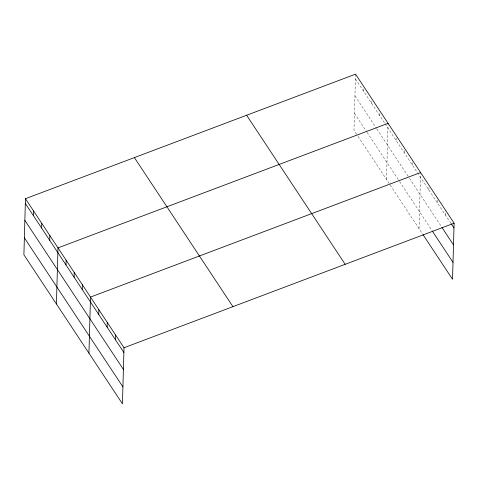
<?xml version="1.0" encoding="UTF-8"?>
<svg xmlns="http://www.w3.org/2000/svg" width="478" height="478" viewBox="0 0 478 478"><rect width="100%" height="100%" fill="white"/><g stroke="black" fill="none" stroke-linecap="round" stroke-linejoin="round"><path stroke-width="0.36" stroke-dasharray="2.39 1.79" d="M355.554 74.15L353.989 130.249L357.646 135.782M363.549 91.196L363.662 87.127M371.681 103.493L371.794 99.424M379.813 115.79L379.926 111.721M386.505 179.435L388.076 123.342M396.071 140.389L396.184 136.32M404.203 152.685L404.316 148.616M412.329 164.982L412.466 160.232M419.027 228.627L420.574 173.209M428.838 189.951L428.951 185.882M437.215 202.618L437.346 197.874M445.592 215.291L445.723 210.541M355.423 78.9L384.688 123.169M385.095 123.784L450.778 223.13M354.945 95.845L376.491 128.433M376.897 129.048L409.013 177.625M409.419 178.24L441.529 226.805M354.461 113.304L366.656 131.749M367.062 132.364L399.178 180.941M399.584 181.556L431.867 230.384M358.052 136.397L389.761 184.359M390.168 184.974L422.618 234.059"/><path stroke-width="0.72" d="M25.465 198.693L23.9 254.786L122.446 403.85L124.011 347.751L25.465 198.693L355.554 74.15L454.1 223.214L452.535 279.307L423.018 234.662M33.466 215.739L33.597 210.989M41.592 228.036L41.729 223.286M49.724 240.332L49.855 235.582M56.422 303.978L57.987 247.885L388.076 123.342M65.982 264.926L66.119 260.181M74.114 277.222L74.245 272.478M82.246 289.525L82.377 284.774M88.938 353.17L90.509 297.071L420.592 172.534M98.749 314.488L98.886 309.744M107.126 327.161L107.263 322.411M115.503 339.828L115.634 335.084M124.011 347.751L454.1 223.214M451.178 223.734L453.969 227.958M441.929 227.409L453.497 244.903M432.267 230.988L453.007 262.362M246.624 115.252L345.17 264.31M134.396 157.597L232.941 306.655M25.334 203.437L123.88 352.501M24.862 220.382L123.408 369.446M24.372 237.841L122.918 386.905"/></g></svg>
